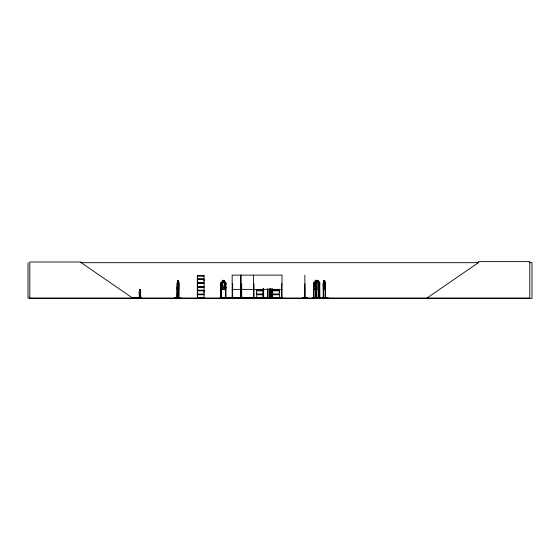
<?xml version="1.0" encoding="UTF-8"?>
<svg xmlns="http://www.w3.org/2000/svg" width="560" height="560" viewBox="0 0 560 560"><rect width="100%" height="100%" fill="white"/><g stroke="black" fill="none" stroke-linecap="round" stroke-linejoin="round"><path stroke-width="0.84" d="M197.365 294.098L197.365 290.815L204.036 290.815L204.029 294.098L197.358 294.098L197.358 290.815M197.365 282.87L197.365 279.594L204.036 279.594L204.029 282.87L197.358 282.87L197.358 279.594M204.029 292.46L204.029 290.815M204.029 281.232L204.029 279.594M263.361 294.098L256.683 294.098L256.69 292.46M279.335 292.46L279.335 290.815L272.664 290.815M237.895 297.794L243.243 297.773M302.288 297.794L307.636 297.773M140.28 297.521L140.448 292.936A1.19 0.84 -90 0 0 140.28 291.067L140.329 289.779L140.28 291.067M140.448 292.936L140.329 297.521L139.433 297.521L139.258 292.936A1.19 0.84 -90 0 1 139.433 291.067L139.559 289.359L140.315 289.625M139.489 289.779L139.699 289.261M140.434 296.842L139.874 296.982L140.546 296.737L140.546 297.78L140.483 296.737M140.455 296.982L139.951 297.003M178.696 289.177L178.696 282.1M197.288 286.769L204.043 286.832M197.316 298.032L204.043 297.927L204.036 294.756L197.358 294.756L197.358 297.92M256.669 298.053L264.481 298.025M325.108 289.177L325.087 282.156M174.468 297.794L181.433 298.053M319.298 289.177L319.753 282.723L319.319 282.1L318.36 282.1M177.114 298.06L177.366 282.1M313.684 298.025L313.677 297.542M317.282 297.99L312.753 298.025M272.125 297.542L272.111 298.06L268.961 298.025L272.09 297.773M323.498 289.177L323.225 282.723L323.988 282.1M312.781 298.018L327.95 297.794L318.052 298.018M312.788 297.794L317.282 297.794M313.978 298.025L313.964 297.542M220.696 297.99L220.787 282.723L221.347 282.1L222.6 282.1M241.122 297.99L241.199 275.121M267.393 297.794L267.428 288.827M323.953 282.156L323.603 286.02L323.953 287.427L324.618 287.427L324.639 280.343M133.042 298.046L137.312 297.906M140.056 298.06L139.636 298.053L139.72 297.283M140.819 298.06L140.987 297.283L140.196 297.283M273.021 289.429L272.125 290.283L269.983 289.051M426.958 298.06L478.366 262.682L478.366 261.639L529.767 261.639L529.767 298.06L28 298.06L28 262.682M222.6 282.156L221.725 282.744L221.725 286.02L222.6 287.427L224.238 287.427L225.12 286.02L225.12 282.744L224.238 282.156M133.987 298.06L134.155 297.78M140.973 297.976L133.056 298.06M257.705 298.025L264.453 298.018L256.69 297.829M80.556 262.682L478.632 262.682M529.375 262.682L532 262.682L532 298.361L29.806 298.361L29.806 262.01L81.214 262.01L81.214 262.682L132.615 298.06M197.351 275.639L204.043 275.639M197.351 275.765L204.043 275.772L204.029 278.936L197.358 278.936L197.358 275.772M204.029 275.968L197.365 275.968L197.365 278.936M197.309 279.16L204.078 279.16M197.309 279.363L204.078 279.363M177.765 280.343L177.492 286.02L177.786 287.427L178.346 287.427L178.36 280.343L177.716 280.343L177.73 282.156M177.73 280.399L178.346 280.399M224.238 280.399L222.6 280.399L222.6 289.177M317.058 280.399L318.353 280.399L318.318 282.156L319.032 282.744L319.032 286.02L318.353 287.427L317.093 287.427L316.414 286.02L316.414 282.744L317.093 282.156L317.093 280.399M323.953 280.399L324.667 280.399M178.241 280.693L177.884 280.693L178.241 281.281M177.31 282.1L177.765 282.1M178.311 282.1L178.752 282.1M224.238 282.1L225.435 282.1L226.058 282.716L225.988 298.06M317.044 282.1L316.134 282.1L315.658 282.716L315.7 298.06M324.639 282.1L325.15 282.1M177.317 282.156L178.738 282.156M221.375 282.156L225.414 282.156M314.139 282.156L319.298 282.156M323.463 282.156L325.143 282.156M177.121 282.723L177.289 298.06L176.89 297.542M178.906 282.716L178.92 298.06M323.225 282.723L323.239 298.06L323.673 297.542M325.346 282.716L325.402 298.06M222.6 282.744L224.238 282.744M197.309 283.101L204.078 283.101M197.309 283.304L204.078 283.304M197.358 283.535L204.036 283.535L204.036 286.692L197.365 286.608L197.358 283.535L197.365 286.608M177.275 283.794L176.925 298.06M178.885 283.794L178.703 298.06L178.64 297.542M220.808 283.794L221.291 283.794L221.347 298.06M226.051 283.794L225.561 283.794L225.512 298.06M232.176 283.794L232.659 283.794L232.603 298.06M240.471 283.794L240.653 298.06M241.199 283.794L241.682 283.794L241.682 298.06M253.491 283.794L253.974 283.794L254.03 298.06M282.037 283.794L281.547 283.794L281.498 298.06M304.864 283.794L305.053 298.06M313.558 283.794L314.076 283.794L314.083 298.06M319.739 283.794L319.249 283.794L319.207 298.06M323.267 283.794L323.414 298.06M222.6 286.02L224.238 286.02M197.351 286.692L204.043 286.699M197.351 287L204.043 286.979L204.029 290.157L197.358 290.157L197.358 287M204.029 287.189L197.365 287.189L197.365 290.157M177.317 289.121L178.738 289.121M319.298 289.121L314.139 289.121L313.593 287.434L314.118 289.177L319.333 289.177M323.463 289.121L325.143 289.121M178.752 289.177L177.303 289.177L177.135 287.427L177.359 289.177M323.442 289.177L325.157 289.177M232.176 289.394L282.037 289.394M256.683 290.157L263.361 290.157M272.664 290.157L279.342 290.157M197.309 290.388L204.078 290.388M256.641 290.388L263.41 290.388M272.622 290.388L279.391 290.388M197.309 290.591L204.078 290.591M256.641 290.591L263.41 290.591M272.622 290.591L279.391 290.591M263.361 290.815L256.683 290.815L256.683 294.098M139.258 292.936L139.489 297.521M272.664 294.098L279.342 294.098L279.342 290.815M197.309 294.322L204.078 294.322M256.641 294.322L263.41 294.322M272.622 294.322L279.391 294.322M197.309 294.525L204.078 294.525M256.641 294.525L263.41 294.525M272.622 294.525L279.391 294.525M263.361 294.756L256.683 294.756L256.683 297.92M272.664 294.756L279.342 294.756L279.342 297.92M139.027 297.283L139.818 297.283L139.818 297.78M178.507 297.542L178.927 297.542M314.132 297.542L313.509 297.542L313.558 298.06L313.579 282.723L314.132 282.1L315.287 282.1L315.287 280.343L318.402 280.343L318.353 282.156M315.539 297.542L316.127 297.542M319.2 297.542L319.788 297.542L319.781 298.06M325.143 297.542L325.577 298.06L325.549 283.794L325.185 283.794L325.164 298.06M135.954 297.682L136.717 297.682M221.347 297.689L225.512 297.689M244.02 297.766L243.6 298.06M248.43 297.766L250.117 298.06M267.967 297.689L276.521 298.018M139.125 297.78L140.889 297.78L140.889 297.283M204.029 297.829L197.365 297.829L197.365 294.756M272.671 297.829L279.335 297.829M327.95 297.794L317.989 298.06L318.094 297.542L318.717 297.542L318.717 298.06M226.135 298.018L226.107 297.542M279.349 297.92L272.608 298.025L272.671 288.827M282.156 298.018L282.093 297.542M260.827 297.773L260.778 297.542M318.234 298.032L318.262 297.542M263.179 298.025L263.172 288.827M318.073 282.1L318.675 282.716M319.284 282.1L319.704 282.751L319.739 298.06L319.62 283.794M315.329 287.427L314.482 286.02L314.482 282.744L315.329 282.156L315.343 280.399L316.925 280.399L316.925 282.156M325.101 282.1L325.381 282.744M178.682 282.156L178.885 282.744M220.843 287.427L221.375 289.121L225.414 289.121L225.995 287.427L225.449 289.177L221.326 289.177L220.787 287.434M316.19 289.121L315.693 287.434L316.162 289.177M325.332 297.542L325.332 298.06M324.667 282.156L324.695 280.343L323.932 280.343L323.932 282.1M323.988 280.343L324.009 282.156M323.631 288.827L323.652 298.06M323.484 297.542L323.484 298.06M319.445 297.542L319.403 298.06M319.368 283.794L319.319 298.06M318.668 288.827L318.619 298.06L318.549 297.542M318.15 288.827L318.143 298.06M316.96 280.343L317.058 282.156M316.12 298.06L316.078 283.794L315.588 283.794L315.539 298.06M315.959 283.794L316.001 298.06M315.875 297.542L315.784 298.06M315.329 282.744L315.329 286.02M304.871 275.121L304.864 298.06M282.261 298.06L282.261 297.619L220.311 297.619L220.311 298.06M282.037 298.06L282.037 275.121L232.176 275.121L232.141 298.06L232.12 297.542M281.61 297.542L281.61 298.06M281.218 297.619L281.218 298.06M274.988 297.542L274.988 298.06M274.911 297.542L274.925 298.06M274.757 297.542L274.771 298.06M274.624 297.542L274.61 298.06M274.547 297.542L274.498 298.06M274.449 297.542L274.393 298.06M272.608 297.542L272.608 298.06M272.188 288.827L272.188 298.06M271.103 297.542L271.103 298.06M271.061 288.827L270.998 298.06M270.949 288.827L270.893 298.06M270.746 297.542L270.746 298.06M270.662 288.827L270.662 298.06M270.557 288.827L270.515 298.06M270.214 297.619L270.214 298.06M269.745 288.946L269.78 298.06M269.689 297.542L269.689 298.06M269.262 288.946L269.318 298.06M269.206 297.542L269.171 298.06M267.967 297.542L267.967 298.06L267.911 288.827M267.484 297.542L267.477 298.06M263.634 288.827L263.641 298.06L263.585 288.827M263.123 288.827L263.116 298.06M260.666 297.542L260.666 298.06M260.295 297.542L260.295 298.06M260.239 297.542L260.183 298.06M259.119 297.689L259.119 298.06L259.014 297.542M258.944 297.542L258.951 298.06M258.671 297.542L258.664 298.06M258.552 297.542L258.552 298.06M253.918 297.542L253.918 298.06M253.631 297.619L253.631 298.06M253.491 275.121L253.547 298.06M253.435 297.542L253.449 298.06M252.896 297.619L252.896 298.06M251.874 298.06L251.517 298.06M250.985 298.06L250.628 298.06M248.262 298.06L245.49 298.06M246.582 297.619L246.582 298.06M245.847 297.619L245.861 298.06M241.738 297.542L241.738 298.06M241.255 297.542L241.255 298.06M241.017 297.619L241.017 298.06M240.471 275.121L240.471 298.06M240.282 297.619L240.282 298.06M232.715 297.542L232.715 298.06M225.624 297.542L225.617 298.06M224.238 289.177L224.301 280.343L222.544 280.343L222.544 282.1M221.235 297.542L221.235 298.06M220.843 282.751L220.864 298.06M220.619 297.619L220.619 298.06M178.542 287.147L178.528 298.06M178.311 280.343L178.29 282.156M177.023 297.542L177.051 298.06M140.294 297.283L140.294 297.906M140.161 296.737L140.098 297.78M139.125 297.283L139.027 297.906M223.951 280.693L222.894 280.693L222.894 281.281L223.951 281.281L223.951 280.693M316.624 280.693L315.609 280.693L315.609 281.281L316.624 281.281L316.624 280.693M318.129 280.693L317.317 280.693L317.317 281.281L318.129 281.281L318.129 280.693M324.499 280.693L324.072 281.281L324.499 280.693M178.346 282.744L177.786 282.744L177.786 286.02L178.346 286.02L178.346 282.744M318.353 282.744L317.093 282.744L317.093 286.02L318.353 286.02L318.353 282.744M324.618 282.744L323.953 282.744L323.953 286.02L324.618 286.02L324.618 282.744"/></g></svg>
